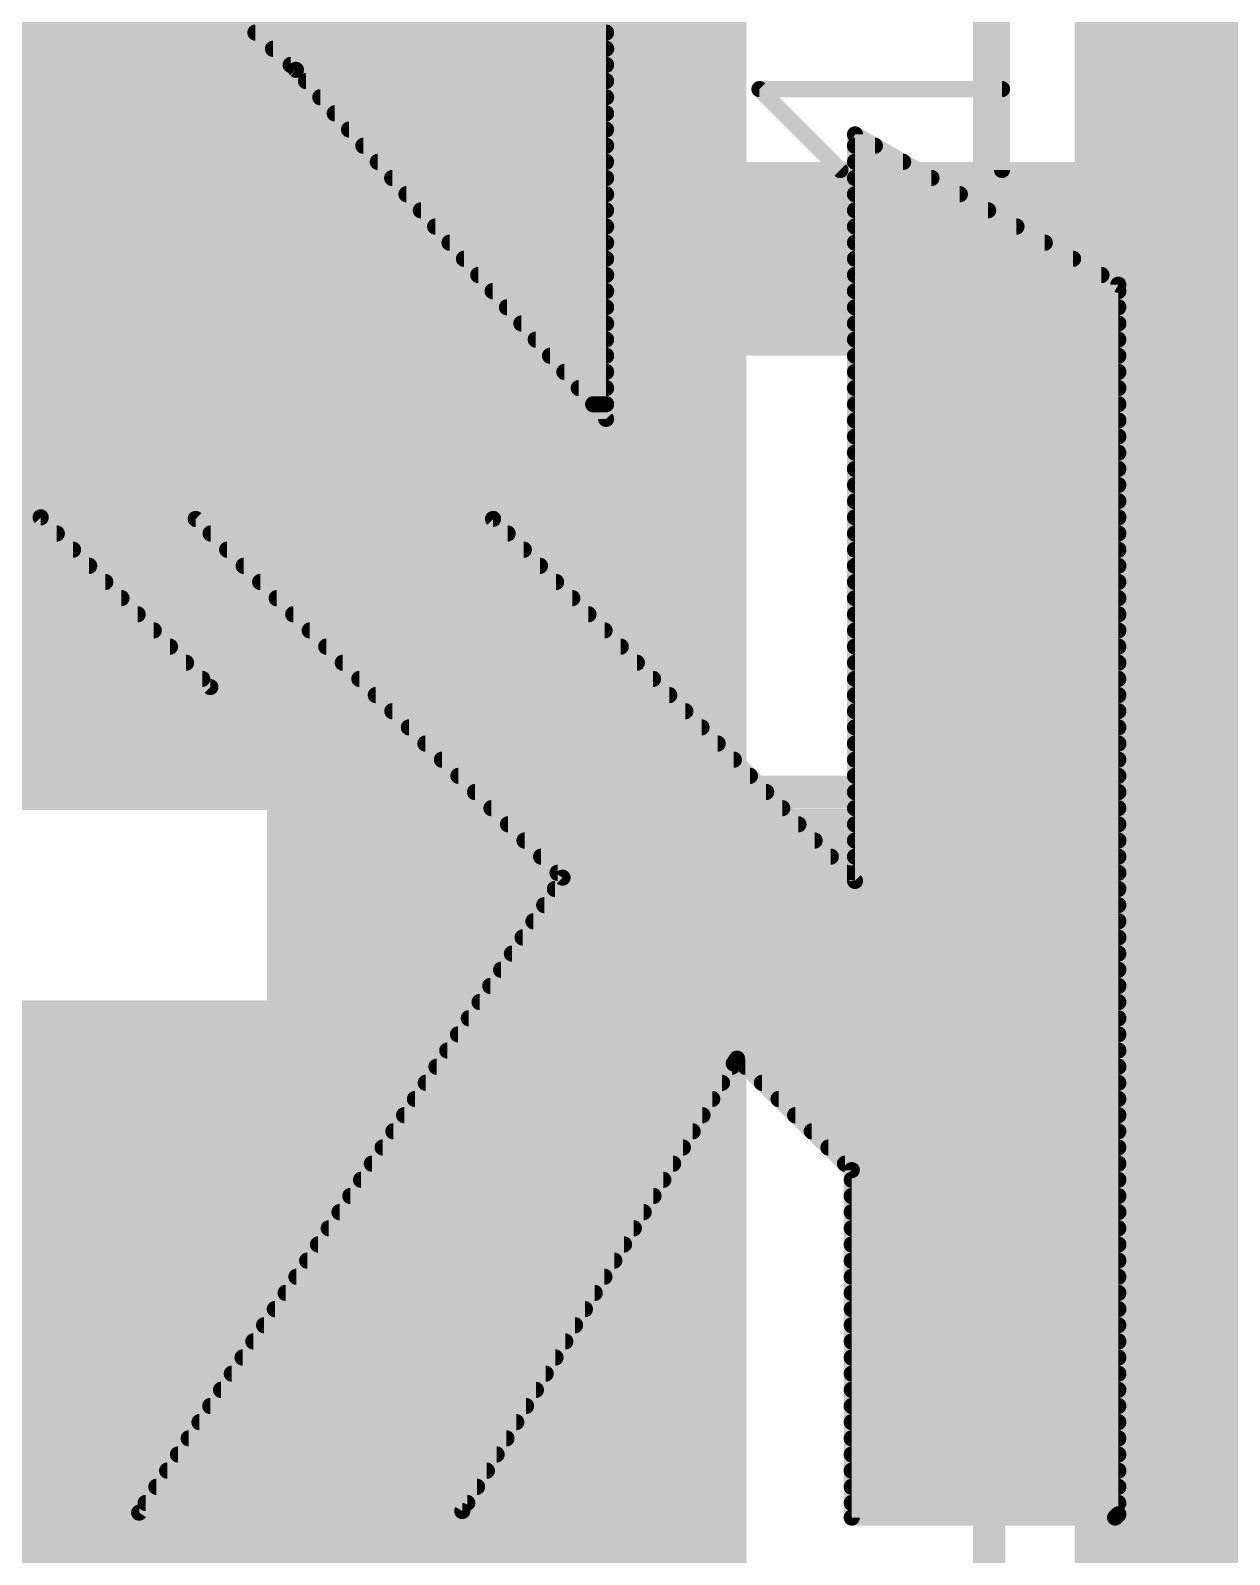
# Model space of a CAD drawing. Extents: x 0 to 108, y -11 to 13.
# Drawn here: x 5.826 to 7.711, y 5.329 to 7.725 of the extents above; entities that cross this region are included whole.
import ezdxf

# ---------------------------------------------------------------- set-up
doc = ezdxf.new("R2010")
doc.units = 0
for name, color, linetype in [('1', 12, 'CONTINUOUS'), ('16', 132, 'CONTINUOUS'), ('21', 41, 'CONTINUOUS'), ('22', 40, 'CONTINUOUS'), ('24', 53, 'CONTINUOUS'), ('27', 1, 'CONTINUOUS'), ('29', 253, 'CONTINUOUS'), ('31', 4, 'CONTINUOUS'), ('39', 12, 'CONTINUOUS'), ('51', 53, 'CONTINUOUS')]:
    doc.layers.add(name, color=color, linetype=linetype)

# ---------------------------------------------------------------- blocks, each defined once
blk = doc.blocks.new('RECT')
blk.add_solid([(-0.5, -0.5), (0.5, -0.5), (-0.5, 0.5), (0.5, 0.5)])

msp = doc.modelspace()

# ---------------------------------------------------------------- linework, layer by layer
at = {"layer": '1', "const_width": 0.3048}
for points in [[(7.62, 3.849), (7.62, 10.16)], [(6.35, 5.549), (6.35, 7.151)], [(5.207, 5.715), (6.35, 5.715)], [(6.35, 5.715), (6.35, 5.549)]]:
    msp.add_lwpolyline(points, dxfattribs=at)
at = {"layer": '1', "const_width": 0.1524}
for points in [[(6.4262, 7.151, 1), (6.2738, 7.151)], [(6.4262, 5.715, 1), (6.2738, 5.715)], [(6.35, 5.6388, 1), (6.35, 5.7912)], [(6.2738, 5.549, 1), (6.4262, 5.549)], [(6.2738, 5.549, 1), (6.4262, 5.549)]]:
    msp.add_lwpolyline(points, format="xyb", dxfattribs=at)
at = {"layer": '16', "const_width": 0.3048}
for points in [[(4.064, 7.366), (6.35, 7.366)], [(6.35, 7.366), (11.176, 7.366)], [(6.35, 7.366), (6.35, 1.27)]]:
    msp.add_lwpolyline(points, dxfattribs=at)
at = {"layer": '16', "const_width": 0.1524}
for points in [[(6.35, 7.4422, 1), (6.35, 7.2898)], [(6.4262, 7.366, 1), (6.2738, 7.366)], [(6.35, 7.2898, 1), (6.35, 7.4422)]]:
    msp.add_lwpolyline(points, format="xyb", dxfattribs=at)
at = {"layer": '21', "const_width": 0.3048}
msp.add_lwpolyline([(6.35, 6.35), (8.89, 6.35)], dxfattribs=at)
at = {"layer": '21', "const_width": 0.1524}
msp.add_lwpolyline([(6.35, 6.4262, 1), (6.35, 6.2738)], format="xyb", dxfattribs=at)
at = {"layer": '22', "const_width": 0.0254}
for points in [[(6.7309, 8.6309), (6.7309, 7.1145)], [(6.2433, 7.6632), (6.1565, 7.7427)], [(6.1796, 7.7216), (6.7309, 7.7216)], [(6.2073, 7.6962), (6.7309, 7.6962)], [(6.235, 7.6708), (6.7309, 7.6708)], [(6.7309, 7.1145), (6.2433, 7.6632)], [(6.2591, 7.6454), (6.7309, 7.6454)], [(6.2817, 7.62), (6.7309, 7.62)], [(6.3043, 7.5946), (6.7309, 7.5946)], [(6.3268, 7.5692), (6.7309, 7.5692)], [(7.5362, 7.3254), (7.1222, 7.5616)], [(7.1222, 7.5616), (7.1222, 6.3881)], [(6.3494, 7.5438), (6.7309, 7.5438)], [(7.1222, 7.5438), (7.1534, 7.5438)], [(6.372, 7.5184), (6.7309, 7.5184)], [(7.1222, 7.5184), (7.1979, 7.5184)], [(6.3946, 7.493), (6.7309, 7.493)], [(7.1222, 7.493), (7.2424, 7.493)], [(6.4171, 7.4676), (6.7309, 7.4676)], [(7.1222, 7.4676), (7.287, 7.4676)], [(6.4397, 7.4422), (6.7309, 7.4422)], [(7.1222, 7.4422), (7.3315, 7.4422)], [(6.4623, 7.4168), (6.7309, 7.4168)], [(7.1222, 7.4168), (7.376, 7.4168)], [(6.4848, 7.3914), (6.7309, 7.3914)], [(7.1222, 7.3914), (7.4205, 7.3914)], [(6.5074, 7.366), (6.7309, 7.366)], [(7.1222, 7.366), (7.465, 7.366)], [(6.53, 7.3406), (6.7309, 7.3406)], [(7.1222, 7.3406), (7.5096, 7.3406)], [(7.5362, 5.3924), (7.5362, 7.3254)], [(6.5526, 7.3152), (6.7309, 7.3152)], [(7.1222, 7.3152), (7.5362, 7.3152)], [(6.5751, 7.2898), (6.7309, 7.2898)], [(7.1222, 7.2898), (7.5362, 7.2898)], [(6.5977, 7.2644), (6.7309, 7.2644)], [(7.1222, 7.2644), (7.5362, 7.2644)], [(6.6203, 7.239), (6.7309, 7.239)], [(7.1222, 7.239), (7.5362, 7.239)], [(6.6428, 7.2136), (6.7309, 7.2136)], [(7.1222, 7.2136), (7.5362, 7.2136)], [(6.6654, 7.1882), (6.7309, 7.1882)], [(7.1222, 7.1882), (7.5362, 7.1882)], [(6.688, 7.1628), (6.7309, 7.1628)], [(7.1222, 7.1628), (7.5362, 7.1628)], [(6.7106, 7.1374), (6.7309, 7.1374)], [(7.1222, 7.1374), (7.5362, 7.1374)], [(7.1222, 7.112), (7.5362, 7.112)], [(7.1222, 7.0866), (7.5362, 7.0866)], [(7.1222, 7.0612), (7.5362, 7.0612)], [(7.1222, 7.0358), (7.5362, 7.0358)], [(7.1222, 7.0104), (7.5362, 7.0104)], [(7.1222, 6.985), (7.5362, 6.985)], [(5.842, 6.9596), (5.7048, 6.9596)], [(6.1087, 6.6929), (5.842, 6.9596)], [(7.1222, 6.9596), (7.5362, 6.9596)], [(6.5532, 6.9571), (6.0858, 6.9571)], [(6.0858, 6.9571), (6.6624, 6.3932)], [(7.1222, 6.3881), (6.5532, 6.9571)], [(4.9936, 6.9342), (5.8674, 6.9342)], [(6.1092, 6.9342), (6.5761, 6.9342)], [(7.1222, 6.9342), (7.5362, 6.9342)], [(4.9936, 6.9088), (5.8928, 6.9088)], [(6.1352, 6.9088), (6.6015, 6.9088)], [(7.1222, 6.9088), (7.5362, 6.9088)], [(4.9936, 6.8834), (5.9182, 6.8834)], [(6.1612, 6.8834), (6.6269, 6.8834)], [(7.1222, 6.8834), (7.5362, 6.8834)], [(4.9936, 6.858), (5.9436, 6.858)], [(6.1871, 6.858), (6.6523, 6.858)], [(7.1222, 6.858), (7.5362, 6.858)], [(4.9936, 6.8326), (5.969, 6.8326)], [(6.2131, 6.8326), (6.6777, 6.8326)], [(7.1222, 6.8326), (7.5362, 6.8326)], [(4.9936, 6.8072), (5.9944, 6.8072)], [(6.2391, 6.8072), (6.7031, 6.8072)], [(7.1222, 6.8072), (7.5362, 6.8072)], [(4.9936, 6.7818), (6.0198, 6.7818)], [(6.265, 6.7818), (6.7285, 6.7818)], [(7.1222, 6.7818), (7.5362, 6.7818)], [(4.9936, 6.7564), (6.0452, 6.7564)], [(6.291, 6.7564), (6.7539, 6.7564)], [(7.1222, 6.7564), (7.5362, 6.7564)], [(4.9936, 6.731), (6.0706, 6.731)], [(6.317, 6.731), (6.7793, 6.731)], [(7.1222, 6.731), (7.5362, 6.731)], [(4.9936, 6.7056), (6.096, 6.7056)], [(6.343, 6.7056), (6.8047, 6.7056)], [(7.1222, 6.7056), (7.5362, 6.7056)], [(5.7099, 6.6904), (6.1087, 6.6929)], [(6.3689, 6.6802), (6.8301, 6.6802)], [(7.1222, 6.6802), (7.5362, 6.6802)], [(6.3949, 6.6548), (6.8555, 6.6548)], [(7.1222, 6.6548), (7.5362, 6.6548)], [(6.4209, 6.6294), (6.8809, 6.6294)], [(7.1222, 6.6294), (7.5362, 6.6294)], [(6.4469, 6.604), (6.9063, 6.604)], [(7.1222, 6.604), (7.5362, 6.604)], [(6.4728, 6.5786), (6.9317, 6.5786)], [(7.1222, 6.5786), (7.5362, 6.5786)], [(6.4988, 6.5532), (6.9571, 6.5532)], [(7.1222, 6.5532), (7.5362, 6.5532)], [(6.5248, 6.5278), (6.9825, 6.5278)], [(7.1222, 6.5278), (7.5362, 6.5278)], [(6.5507, 6.5024), (7.0079, 6.5024)], [(7.1222, 6.5024), (7.5362, 6.5024)], [(6.5767, 6.477), (7.0333, 6.477)], [(7.1222, 6.477), (7.5362, 6.477)], [(6.6027, 6.4516), (7.0587, 6.4516)], [(7.1222, 6.4516), (7.5362, 6.4516)], [(6.6287, 6.4262), (7.0841, 6.4262)], [(7.1222, 6.4262), (7.5362, 6.4262)], [(6.6624, 6.3932), (5.9969, 5.395)], [(6.6546, 6.4008), (7.1095, 6.4008)], [(7.1222, 6.4008), (7.5362, 6.4008)], [(6.6505, 6.3754), (7.5362, 6.3754)], [(6.6336, 6.35), (7.5362, 6.35)], [(6.6167, 6.3246), (7.5362, 6.3246)], [(6.5997, 6.2992), (7.5362, 6.2992)], [(6.5828, 6.2738), (7.5362, 6.2738)], [(6.5659, 6.2484), (7.5362, 6.2484)], [(6.5489, 6.223), (7.5362, 6.223)], [(6.532, 6.1976), (7.5362, 6.1976)], [(6.5151, 6.1722), (7.5362, 6.1722)], [(6.4981, 6.1468), (7.5362, 6.1468)], [(6.4812, 6.1214), (7.5362, 6.1214)], [(6.5049, 5.3975), (6.9317, 6.1011)], [(6.9317, 6.1011), (6.9367, 6.1087)], [(6.9367, 6.1087), (7.1171, 5.9334)], [(6.4643, 6.096), (6.9286, 6.096)], [(6.9498, 6.096), (7.5362, 6.096)], [(6.4473, 6.0706), (6.9132, 6.0706)], [(6.9759, 6.0706), (7.5362, 6.0706)], [(6.4304, 6.0452), (6.8978, 6.0452)], [(7.002, 6.0452), (7.5362, 6.0452)], [(6.4135, 6.0198), (6.8824, 6.0198)], [(7.0282, 6.0198), (7.5362, 6.0198)], [(6.3965, 5.9944), (6.867, 5.9944)], [(7.0543, 5.9944), (7.5362, 5.9944)], [(6.3796, 5.969), (6.8516, 5.969)], [(7.0805, 5.969), (7.5362, 5.969)], [(6.3627, 5.9436), (6.8362, 5.9436)], [(7.1066, 5.9436), (7.5362, 5.9436)], [(7.1171, 5.9334), (7.1171, 5.3873)], [(6.3457, 5.9182), (6.8208, 5.9182)], [(7.1171, 5.9182), (7.5362, 5.9182)], [(6.3288, 5.8928), (6.8053, 5.8928)], [(7.1171, 5.8928), (7.5362, 5.8928)], [(6.3119, 5.8674), (6.7899, 5.8674)], [(7.1171, 5.8674), (7.5362, 5.8674)], [(6.2949, 5.842), (6.7745, 5.842)], [(7.1171, 5.842), (7.5362, 5.842)], [(6.278, 5.8166), (6.7591, 5.8166)], [(7.1171, 5.8166), (7.5362, 5.8166)], [(6.261, 5.7912), (6.7437, 5.7912)], [(7.1171, 5.7912), (7.5362, 5.7912)], [(6.2441, 5.7658), (6.7283, 5.7658)], [(7.1171, 5.7658), (7.5362, 5.7658)], [(6.2272, 5.7404), (6.7129, 5.7404)], [(7.1171, 5.7404), (7.5362, 5.7404)], [(6.2102, 5.715), (6.6975, 5.715)], [(7.1171, 5.715), (7.5362, 5.715)], [(6.1933, 5.6896), (6.6821, 5.6896)], [(7.1171, 5.6896), (7.5362, 5.6896)], [(6.1764, 5.6642), (6.6667, 5.6642)], [(7.1171, 5.6642), (7.5362, 5.6642)], [(6.1594, 5.6388), (6.6513, 5.6388)], [(7.1171, 5.6388), (7.5362, 5.6388)], [(6.1425, 5.6134), (6.6359, 5.6134)], [(7.1171, 5.6134), (7.5362, 5.6134)], [(6.1256, 5.588), (6.6205, 5.588)], [(7.1171, 5.588), (7.5362, 5.588)], [(6.1086, 5.5626), (6.605, 5.5626)], [(7.1171, 5.5626), (7.5362, 5.5626)], [(6.0917, 5.5372), (6.5896, 5.5372)], [(7.1171, 5.5372), (7.5362, 5.5372)], [(6.0748, 5.5118), (6.5742, 5.5118)], [(7.1171, 5.5118), (7.5362, 5.5118)], [(6.0578, 5.4864), (6.5588, 5.4864)], [(7.1171, 5.4864), (7.5362, 5.4864)], [(6.0409, 5.461), (6.5434, 5.461)], [(7.1171, 5.461), (7.5362, 5.461)], [(6.024, 5.4356), (6.528, 5.4356)], [(7.1171, 5.4356), (7.5362, 5.4356)], [(6.007, 5.4102), (6.5126, 5.4102)], [(7.1171, 5.4102), (7.5362, 5.4102)], [(5.9969, 5.395), (6.5049, 5.3975)], [(7.1171, 5.3873), (7.5311, 5.3873)], [(7.5311, 5.3873), (7.5362, 5.3924)]]:
    msp.add_lwpolyline(points, dxfattribs=at)
at = {"layer": '22', "const_width": 0.0127}
for points in [[(6.1796, 7.728, 1), (6.1796, 7.7153)], [(6.7309, 7.7153, 1), (6.7309, 7.728)], [(6.2073, 7.7026, 1), (6.2073, 7.6898)], [(6.7309, 7.6898, 1), (6.7309, 7.7026)], [(6.235, 7.6772, 1), (6.235, 7.6645)], [(6.248, 7.6674, 1), (6.2386, 7.659)], [(6.239, 7.6585, 1), (6.2476, 7.6679)], [(6.7309, 7.6645, 1), (6.7309, 7.6772)], [(6.2591, 7.6518, 1), (6.2591, 7.6391)], [(6.7309, 7.6391, 1), (6.7309, 7.6518)], [(6.2817, 7.6264, 1), (6.2817, 7.6136)], [(6.7309, 7.6136, 1), (6.7309, 7.6264)], [(6.3043, 7.601, 1), (6.3043, 7.5883)], [(6.7309, 7.5883, 1), (6.7309, 7.601)], [(6.3268, 7.5756, 1), (6.3268, 7.5629)], [(6.7309, 7.5629, 1), (6.7309, 7.5756)], [(7.1253, 7.5671, 1), (7.1191, 7.5561)], [(7.1286, 7.5616, 1), (7.1159, 7.5616)], [(6.3494, 7.5502, 1), (6.3494, 7.5374)], [(6.7309, 7.5374, 1), (6.7309, 7.5502)], [(7.1222, 7.5502, 1), (7.1222, 7.5374)], [(7.1534, 7.5374, 1), (7.1534, 7.5502)], [(6.372, 7.5248, 1), (6.372, 7.5121)], [(6.7309, 7.5121, 1), (6.7309, 7.5248)], [(7.1222, 7.5248, 1), (7.1222, 7.5121)], [(7.1979, 7.5121, 1), (7.1979, 7.5248)], [(6.3946, 7.4994, 1), (6.3946, 7.4867)], [(6.7309, 7.4867, 1), (6.7309, 7.4994)], [(7.1222, 7.4994, 1), (7.1222, 7.4867)], [(7.2424, 7.4867, 1), (7.2424, 7.4994)], [(6.4171, 7.474, 1), (6.4171, 7.4612)], [(6.7309, 7.4612, 1), (6.7309, 7.474)], [(7.1222, 7.474, 1), (7.1222, 7.4612)], [(7.287, 7.4612, 1), (7.287, 7.474)], [(6.4397, 7.4486, 1), (6.4397, 7.4359)], [(6.7309, 7.4359, 1), (6.7309, 7.4486)], [(7.1222, 7.4486, 1), (7.1222, 7.4359)], [(7.3315, 7.4359, 1), (7.3315, 7.4486)], [(6.4623, 7.4232, 1), (6.4623, 7.4104)], [(6.7309, 7.4104, 1), (6.7309, 7.4232)], [(7.1222, 7.4232, 1), (7.1222, 7.4104)], [(7.376, 7.4104, 1), (7.376, 7.4232)], [(6.4848, 7.3978, 1), (6.4848, 7.385)], [(6.7309, 7.385, 1), (6.7309, 7.3978)], [(7.1222, 7.3978, 1), (7.1222, 7.385)], [(7.4205, 7.385, 1), (7.4205, 7.3978)], [(6.5074, 7.3724, 1), (6.5074, 7.3597)], [(6.7309, 7.3597, 1), (6.7309, 7.3724)], [(7.1222, 7.3724, 1), (7.1222, 7.3597)], [(7.465, 7.3597, 1), (7.465, 7.3724)], [(6.53, 7.347, 1), (6.53, 7.3342)], [(6.7309, 7.3342, 1), (6.7309, 7.347)], [(7.1222, 7.347, 1), (7.1222, 7.3342)], [(7.5096, 7.3342, 1), (7.5096, 7.347)], [(7.5426, 7.3254, 1), (7.5298, 7.3254)], [(7.5331, 7.3199, 1), (7.5393, 7.3309)], [(6.5526, 7.3216, 1), (6.5526, 7.3088)], [(6.7309, 7.3088, 1), (6.7309, 7.3216)], [(7.1222, 7.3216, 1), (7.1222, 7.3088)], [(7.5362, 7.3088, 1), (7.5362, 7.3216)], [(6.5751, 7.2962, 1), (6.5751, 7.2835)], [(6.7309, 7.2835, 1), (6.7309, 7.2962)], [(7.1222, 7.2962, 1), (7.1222, 7.2835)], [(7.5362, 7.2835, 1), (7.5362, 7.2962)], [(6.5977, 7.2708, 1), (6.5977, 7.258)], [(6.7309, 7.258, 1), (6.7309, 7.2708)], [(7.1222, 7.2708, 1), (7.1222, 7.258)], [(7.5362, 7.258, 1), (7.5362, 7.2708)], [(6.6203, 7.2454, 1), (6.6203, 7.2327)], [(6.7309, 7.2327, 1), (6.7309, 7.2454)], [(7.1222, 7.2454, 1), (7.1222, 7.2327)], [(7.5362, 7.2327, 1), (7.5362, 7.2454)], [(6.6428, 7.22, 1), (6.6428, 7.2073)], [(6.7309, 7.2073, 1), (6.7309, 7.22)], [(7.1222, 7.22, 1), (7.1222, 7.2073)], [(7.5362, 7.2073, 1), (7.5362, 7.22)], [(6.6654, 7.1946, 1), (6.6654, 7.1818)], [(6.7309, 7.1818, 1), (6.7309, 7.1946)], [(7.1222, 7.1946, 1), (7.1222, 7.1818)], [(7.5362, 7.1818, 1), (7.5362, 7.1946)], [(6.688, 7.1692, 1), (6.688, 7.1565)], [(6.7309, 7.1565, 1), (6.7309, 7.1692)], [(7.1222, 7.1692, 1), (7.1222, 7.1565)], [(7.5362, 7.1565, 1), (7.5362, 7.1692)], [(6.7106, 7.1438, 1), (6.7106, 7.1311)], [(6.7309, 7.1311, 1), (6.7309, 7.1438)], [(7.1222, 7.1438, 1), (7.1222, 7.1311)], [(7.5362, 7.1311, 1), (7.5362, 7.1438)], [(6.7245, 7.1145, 1), (6.7373, 7.1145)], [(6.7262, 7.1103, 1), (6.7356, 7.1187)], [(7.1222, 7.1184, 1), (7.1222, 7.1056)], [(7.5362, 7.1056, 1), (7.5362, 7.1184)], [(7.1222, 7.093, 1), (7.1222, 7.0803)], [(7.5362, 7.0803, 1), (7.5362, 7.093)], [(7.1222, 7.0676, 1), (7.1222, 7.0549)], [(7.5362, 7.0549, 1), (7.5362, 7.0676)], [(7.1222, 7.0422, 1), (7.1222, 7.0294)], [(7.5362, 7.0294, 1), (7.5362, 7.0422)], [(7.1222, 7.0168, 1), (7.1222, 7.0041)], [(7.5362, 7.0041, 1), (7.5362, 7.0168)], [(7.1222, 6.9914, 1), (7.1222, 6.9787)], [(7.5362, 6.9787, 1), (7.5362, 6.9914)], [(5.8465, 6.9641, 1), (5.8375, 6.9551)], [(5.842, 6.9532, 1), (5.842, 6.966)], [(7.1222, 6.966, 1), (7.1222, 6.9532)], [(7.5362, 6.9532, 1), (7.5362, 6.966)], [(6.0858, 6.9635, 1), (6.0858, 6.9508)], [(6.0902, 6.9616, 1), (6.0814, 6.9526)], [(6.5577, 6.9616, 1), (6.5487, 6.9526)], [(6.5532, 6.9508, 1), (6.5532, 6.9635)], [(5.8674, 6.9279, 1), (5.8674, 6.9406)], [(6.1092, 6.9406, 1), (6.1092, 6.9279)], [(6.5761, 6.9279, 1), (6.5761, 6.9406)], [(7.1222, 6.9406, 1), (7.1222, 6.9279)], [(7.5362, 6.9279, 1), (7.5362, 6.9406)], [(5.8928, 6.9024, 1), (5.8928, 6.9152)], [(6.1352, 6.9152, 1), (6.1352, 6.9024)], [(6.6015, 6.9024, 1), (6.6015, 6.9152)], [(7.1222, 6.9152, 1), (7.1222, 6.9024)], [(7.5362, 6.9024, 1), (7.5362, 6.9152)], [(5.9182, 6.877, 1), (5.9182, 6.8898)], [(6.1612, 6.8898, 1), (6.1612, 6.877)], [(6.6269, 6.877, 1), (6.6269, 6.8898)], [(7.1222, 6.8898, 1), (7.1222, 6.877)], [(7.5362, 6.877, 1), (7.5362, 6.8898)], [(5.9436, 6.8517, 1), (5.9436, 6.8644)], [(6.1871, 6.8644, 1), (6.1871, 6.8517)], [(6.6523, 6.8517, 1), (6.6523, 6.8644)], [(7.1222, 6.8644, 1), (7.1222, 6.8517)], [(7.5362, 6.8517, 1), (7.5362, 6.8644)], [(5.969, 6.8262, 1), (5.969, 6.839)], [(6.2131, 6.839, 1), (6.2131, 6.8262)], [(6.6777, 6.8262, 1), (6.6777, 6.839)], [(7.1222, 6.839, 1), (7.1222, 6.8262)], [(7.5362, 6.8262, 1), (7.5362, 6.839)], [(5.9944, 6.8008, 1), (5.9944, 6.8136)], [(6.2391, 6.8136, 1), (6.2391, 6.8008)], [(6.7031, 6.8008, 1), (6.7031, 6.8136)], [(7.1222, 6.8136, 1), (7.1222, 6.8008)], [(7.5362, 6.8008, 1), (7.5362, 6.8136)], [(6.0198, 6.7755, 1), (6.0198, 6.7882)], [(6.265, 6.7882, 1), (6.265, 6.7755)], [(6.7285, 6.7755, 1), (6.7285, 6.7882)], [(7.1222, 6.7882, 1), (7.1222, 6.7755)], [(7.5362, 6.7755, 1), (7.5362, 6.7882)], [(6.0452, 6.75, 1), (6.0452, 6.7628)], [(6.291, 6.7628, 1), (6.291, 6.75)], [(6.7539, 6.75, 1), (6.7539, 6.7628)], [(7.1222, 6.7628, 1), (7.1222, 6.75)], [(7.5362, 6.75, 1), (7.5362, 6.7628)], [(6.0706, 6.7247, 1), (6.0706, 6.7374)], [(6.317, 6.7374, 1), (6.317, 6.7247)], [(6.7793, 6.7247, 1), (6.7793, 6.7374)], [(7.1222, 6.7374, 1), (7.1222, 6.7247)], [(7.5362, 6.7247, 1), (7.5362, 6.7374)], [(6.096, 6.6993, 1), (6.096, 6.712)], [(6.343, 6.712, 1), (6.343, 6.6993)], [(6.8047, 6.6993, 1), (6.8047, 6.712)], [(7.1222, 6.712, 1), (7.1222, 6.6993)], [(7.5362, 6.6993, 1), (7.5362, 6.712)], [(6.1042, 6.6884, 1), (6.1132, 6.6974)], [(6.1087, 6.6866, 1), (6.1087, 6.6992)], [(6.3689, 6.6866, 1), (6.3689, 6.6738)], [(6.8301, 6.6738, 1), (6.8301, 6.6866)], [(7.1222, 6.6866, 1), (7.1222, 6.6738)], [(7.5362, 6.6738, 1), (7.5362, 6.6866)], [(6.3949, 6.6612, 1), (6.3949, 6.6485)], [(6.8555, 6.6485, 1), (6.8555, 6.6612)], [(7.1222, 6.6612, 1), (7.1222, 6.6485)], [(7.5362, 6.6485, 1), (7.5362, 6.6612)], [(6.4209, 6.6358, 1), (6.4209, 6.6231)], [(6.8809, 6.6231, 1), (6.8809, 6.6358)], [(7.1222, 6.6358, 1), (7.1222, 6.6231)], [(7.5362, 6.6231, 1), (7.5362, 6.6358)], [(6.4469, 6.6104, 1), (6.4469, 6.5976)], [(6.9063, 6.5976, 1), (6.9063, 6.6104)], [(7.1222, 6.6104, 1), (7.1222, 6.5976)], [(7.5362, 6.5976, 1), (7.5362, 6.6104)], [(6.4728, 6.585, 1), (6.4728, 6.5723)], [(6.9317, 6.5723, 1), (6.9317, 6.585)], [(7.1222, 6.585, 1), (7.1222, 6.5723)], [(7.5362, 6.5723, 1), (7.5362, 6.585)], [(6.4988, 6.5596, 1), (6.4988, 6.5469)], [(6.9571, 6.5469, 1), (6.9571, 6.5596)], [(7.1222, 6.5596, 1), (7.1222, 6.5469)], [(7.5362, 6.5469, 1), (7.5362, 6.5596)], [(6.5248, 6.5342, 1), (6.5248, 6.5214)], [(6.9825, 6.5214, 1), (6.9825, 6.5342)], [(7.1222, 6.5342, 1), (7.1222, 6.5214)], [(7.5362, 6.5214, 1), (7.5362, 6.5342)], [(6.5507, 6.5088, 1), (6.5507, 6.4961)], [(7.0079, 6.4961, 1), (7.0079, 6.5088)], [(7.1222, 6.5088, 1), (7.1222, 6.4961)], [(7.5362, 6.4961, 1), (7.5362, 6.5088)], [(6.5767, 6.4834, 1), (6.5767, 6.4707)], [(7.0333, 6.4707, 1), (7.0333, 6.4834)], [(7.1222, 6.4834, 1), (7.1222, 6.4707)], [(7.5362, 6.4707, 1), (7.5362, 6.4834)], [(6.6027, 6.458, 1), (6.6027, 6.4452)], [(7.0587, 6.4452, 1), (7.0587, 6.458)], [(7.1222, 6.458, 1), (7.1222, 6.4452)], [(7.5362, 6.4452, 1), (7.5362, 6.458)], [(6.6287, 6.4326, 1), (6.6287, 6.4199)], [(7.0841, 6.4199, 1), (7.0841, 6.4326)], [(7.1222, 6.4326, 1), (7.1222, 6.4199)], [(7.5362, 6.4199, 1), (7.5362, 6.4326)], [(6.6546, 6.4072, 1), (6.6546, 6.3944)], [(6.6677, 6.3897, 1), (6.6571, 6.3967)], [(6.658, 6.3887, 1), (6.6668, 6.3977)], [(7.1095, 6.3944, 1), (7.1095, 6.4072)], [(7.1222, 6.4072, 1), (7.1222, 6.3944)], [(7.1177, 6.3836, 1), (7.1267, 6.3926)], [(7.5362, 6.3944, 1), (7.5362, 6.4072)], [(6.6505, 6.3818, 1), (6.6505, 6.369)], [(7.1159, 6.3881, 1), (7.1286, 6.3881)], [(7.5362, 6.369, 1), (7.5362, 6.3818)], [(6.6336, 6.3564, 1), (6.6336, 6.3437)], [(7.5362, 6.3437, 1), (7.5362, 6.3564)], [(6.6167, 6.331, 1), (6.6167, 6.3182)], [(7.5362, 6.3182, 1), (7.5362, 6.331)], [(6.5997, 6.3056, 1), (6.5997, 6.2928)], [(7.5362, 6.2928, 1), (7.5362, 6.3056)], [(6.5828, 6.2802, 1), (6.5828, 6.2675)], [(7.5362, 6.2675, 1), (7.5362, 6.2802)], [(6.5659, 6.2548, 1), (6.5659, 6.242)], [(7.5362, 6.242, 1), (7.5362, 6.2548)], [(6.5489, 6.2294, 1), (6.5489, 6.2166)], [(7.5362, 6.2166, 1), (7.5362, 6.2294)], [(6.532, 6.204, 1), (6.532, 6.1913)], [(7.5362, 6.1913, 1), (7.5362, 6.204)], [(6.5151, 6.1786, 1), (6.5151, 6.1658)], [(7.5362, 6.1658, 1), (7.5362, 6.1786)], [(6.4981, 6.1532, 1), (6.4981, 6.1405)], [(7.5362, 6.1405, 1), (7.5362, 6.1532)], [(6.4812, 6.1278, 1), (6.4812, 6.1151)], [(7.5362, 6.1151, 1), (7.5362, 6.1278)], [(6.9264, 6.1046, 1), (6.937, 6.0976)], [(6.9371, 6.0978, 1), (6.9263, 6.1044)], [(6.9411, 6.1133, 1), (6.9323, 6.1041)], [(6.942, 6.1052, 1), (6.9314, 6.1122)], [(6.4643, 6.1024, 1), (6.4643, 6.0896)], [(6.9286, 6.0896, 1), (6.9286, 6.1024)], [(6.9498, 6.1024, 1), (6.9498, 6.0896)], [(7.5362, 6.0896, 1), (7.5362, 6.1024)], [(6.4473, 6.077, 1), (6.4473, 6.0643)], [(6.9132, 6.0643, 1), (6.9132, 6.077)], [(6.9759, 6.077, 1), (6.9759, 6.0643)], [(7.5362, 6.0643, 1), (7.5362, 6.077)], [(6.4304, 6.0516, 1), (6.4304, 6.0389)], [(6.8978, 6.0389, 1), (6.8978, 6.0516)], [(7.002, 6.0516, 1), (7.002, 6.0389)], [(7.5362, 6.0389, 1), (7.5362, 6.0516)], [(6.4135, 6.0262, 1), (6.4135, 6.0134)], [(6.8824, 6.0134, 1), (6.8824, 6.0262)], [(7.0282, 6.0262, 1), (7.0282, 6.0134)], [(7.5362, 6.0134, 1), (7.5362, 6.0262)], [(6.3965, 6.0008, 1), (6.3965, 5.9881)], [(6.867, 5.9881, 1), (6.867, 6.0008)], [(7.0543, 6.0008, 1), (7.0543, 5.9881)], [(7.5362, 5.9881, 1), (7.5362, 6.0008)], [(6.3796, 5.9754, 1), (6.3796, 5.9627)], [(6.8516, 5.9627, 1), (6.8516, 5.9754)], [(7.0805, 5.9754, 1), (7.0805, 5.9627)], [(7.5362, 5.9627, 1), (7.5362, 5.9754)], [(6.3627, 5.95, 1), (6.3627, 5.9372)], [(6.8362, 5.9372, 1), (6.8362, 5.95)], [(7.1066, 5.95, 1), (7.1066, 5.9372)], [(7.1235, 5.9334, 1), (7.1108, 5.9334)], [(7.1127, 5.9288, 1), (7.1215, 5.938)], [(7.5362, 5.9372, 1), (7.5362, 5.95)], [(6.3457, 5.9246, 1), (6.3457, 5.9119)], [(6.8208, 5.9119, 1), (6.8208, 5.9246)], [(7.1171, 5.9246, 1), (7.1171, 5.9119)], [(7.5362, 5.9119, 1), (7.5362, 5.9246)], [(6.3288, 5.8992, 1), (6.3288, 5.8864)], [(6.8053, 5.8864, 1), (6.8053, 5.8992)], [(7.1171, 5.8992, 1), (7.1171, 5.8864)], [(7.5362, 5.8864, 1), (7.5362, 5.8992)], [(6.3119, 5.8738, 1), (6.3119, 5.861)], [(6.7899, 5.861, 1), (6.7899, 5.8738)], [(7.1171, 5.8738, 1), (7.1171, 5.861)], [(7.5362, 5.861, 1), (7.5362, 5.8738)], [(6.2949, 5.8484, 1), (6.2949, 5.8357)], [(6.7745, 5.8357, 1), (6.7745, 5.8484)], [(7.1171, 5.8484, 1), (7.1171, 5.8357)], [(7.5362, 5.8357, 1), (7.5362, 5.8484)], [(6.278, 5.823, 1), (6.278, 5.8102)], [(6.7591, 5.8102, 1), (6.7591, 5.823)], [(7.1171, 5.823, 1), (7.1171, 5.8102)], [(7.5362, 5.8102, 1), (7.5362, 5.823)], [(6.261, 5.7976, 1), (6.261, 5.7848)], [(6.7437, 5.7848, 1), (6.7437, 5.7976)], [(7.1171, 5.7976, 1), (7.1171, 5.7848)], [(7.5362, 5.7848, 1), (7.5362, 5.7976)], [(6.2441, 5.7722, 1), (6.2441, 5.7595)], [(6.7283, 5.7595, 1), (6.7283, 5.7722)], [(7.1171, 5.7722, 1), (7.1171, 5.7595)], [(7.5362, 5.7595, 1), (7.5362, 5.7722)], [(6.2272, 5.7468, 1), (6.2272, 5.734)], [(6.7129, 5.734, 1), (6.7129, 5.7468)], [(7.1171, 5.7468, 1), (7.1171, 5.734)], [(7.5362, 5.734, 1), (7.5362, 5.7468)], [(6.2102, 5.7214, 1), (6.2102, 5.7086)], [(6.6975, 5.7086, 1), (6.6975, 5.7214)], [(7.1171, 5.7214, 1), (7.1171, 5.7086)], [(7.5362, 5.7086, 1), (7.5362, 5.7214)], [(6.1933, 5.696, 1), (6.1933, 5.6833)], [(6.6821, 5.6833, 1), (6.6821, 5.696)], [(7.1171, 5.696, 1), (7.1171, 5.6833)], [(7.5362, 5.6833, 1), (7.5362, 5.696)], [(6.1764, 5.6706, 1), (6.1764, 5.6578)], [(6.6667, 5.6578, 1), (6.6667, 5.6706)], [(7.1171, 5.6706, 1), (7.1171, 5.6578)], [(7.5362, 5.6578, 1), (7.5362, 5.6706)], [(6.1594, 5.6452, 1), (6.1594, 5.6325)], [(6.6513, 5.6325, 1), (6.6513, 5.6452)], [(7.1171, 5.6452, 1), (7.1171, 5.6325)], [(7.5362, 5.6325, 1), (7.5362, 5.6452)], [(6.1425, 5.6198, 1), (6.1425, 5.6071)], [(6.6359, 5.6071, 1), (6.6359, 5.6198)], [(7.1171, 5.6198, 1), (7.1171, 5.6071)], [(7.5362, 5.6071, 1), (7.5362, 5.6198)], [(6.1256, 5.5944, 1), (6.1256, 5.5816)], [(6.6205, 5.5816, 1), (6.6205, 5.5944)], [(7.1171, 5.5944, 1), (7.1171, 5.5816)], [(7.5362, 5.5816, 1), (7.5362, 5.5944)], [(6.1086, 5.569, 1), (6.1086, 5.5563)], [(6.605, 5.5563, 1), (6.605, 5.569)], [(7.1171, 5.569, 1), (7.1171, 5.5563)], [(7.5362, 5.5563, 1), (7.5362, 5.569)], [(6.0917, 5.5436, 1), (6.0917, 5.5309)], [(6.5896, 5.5309, 1), (6.5896, 5.5436)], [(7.1171, 5.5436, 1), (7.1171, 5.5309)], [(7.5362, 5.5309, 1), (7.5362, 5.5436)], [(6.0748, 5.5182, 1), (6.0748, 5.5054)], [(6.5742, 5.5054, 1), (6.5742, 5.5182)], [(7.1171, 5.5182, 1), (7.1171, 5.5054)], [(7.5362, 5.5054, 1), (7.5362, 5.5182)], [(6.0578, 5.4928, 1), (6.0578, 5.4801)], [(6.5588, 5.4801, 1), (6.5588, 5.4928)], [(7.1171, 5.4928, 1), (7.1171, 5.4801)], [(7.5362, 5.4801, 1), (7.5362, 5.4928)], [(6.0409, 5.4674, 1), (6.0409, 5.4546)], [(6.5434, 5.4546, 1), (6.5434, 5.4674)], [(7.1171, 5.4674, 1), (7.1171, 5.4546)], [(7.5362, 5.4546, 1), (7.5362, 5.4674)], [(6.024, 5.442, 1), (6.024, 5.4292)], [(6.528, 5.4292, 1), (6.528, 5.442)], [(7.1171, 5.442, 1), (7.1171, 5.4292)], [(7.5362, 5.4292, 1), (7.5362, 5.442)], [(6.007, 5.4166, 1), (6.007, 5.4039)], [(6.5126, 5.4039, 1), (6.5126, 5.4166)], [(7.1171, 5.4166, 1), (7.1171, 5.4039)], [(7.5362, 5.4039, 1), (7.5362, 5.4166)], [(5.9916, 5.3985, 1), (6.0022, 5.3915)], [(5.9969, 5.4013, 1), (5.9969, 5.3887)], [(6.4995, 5.4008, 1), (6.5103, 5.3942)], [(6.5049, 5.3912, 1), (6.5049, 5.4038)], [(7.1171, 5.3937, 1), (7.1171, 5.381)], [(7.1108, 5.3873, 1), (7.1235, 5.3873)], [(7.5266, 5.3918, 1), (7.5356, 5.3828)], [(7.5298, 5.3924, 1), (7.5426, 5.3924)], [(7.5311, 5.381, 1), (7.5311, 5.3937)], [(7.5407, 5.3879, 1), (7.5317, 5.3969)]]:
    msp.add_lwpolyline(points, format="xyb", dxfattribs=at)
at = {"layer": '24'}
msp.add_point((6.731, 7.112), dxfattribs=at)
at = {"layer": '27', "const_width": 0.0254}
for points in [[(7.3533, 7.5057), (7.3533, 7.7599)], [(7.0991, 7.5057), (6.972, 7.6328)], [(6.972, 7.6328), (7.3533, 7.6328)]]:
    msp.add_lwpolyline(points, dxfattribs=at)
at = {"layer": '27', "const_width": 0.0127}
for points in [[(6.9765, 7.6373, 1), (6.9675, 7.6283)], [(6.972, 7.6392, 1), (6.972, 7.6265)], [(7.3533, 7.6265, 1), (7.3533, 7.6392)], [(7.0946, 7.5012, 1), (7.1036, 7.5102)], [(7.3469, 7.5057, 1), (7.3597, 7.5057)]]:
    msp.add_lwpolyline(points, format="xyb", dxfattribs=at)
at = {"layer": '39', "const_width": 0.0508}
for points in [[(7.333, 9.474), (7.333, 6.528)], [(7.333, 6.528), (5.367, 6.528)], [(5.367, 6.172), (7.333, 6.172)], [(7.333, 6.172), (7.333, 3.226)]]:
    msp.add_lwpolyline(points, dxfattribs=at)
at = {"layer": '39', "const_width": 0.0254}
for points in [[(7.3203, 6.528, 1), (7.3457, 6.528)], [(7.333, 6.5153, 1), (7.333, 6.5407)], [(7.3457, 6.172, 1), (7.3203, 6.172)], [(7.333, 6.1593, 1), (7.333, 6.1847)]]:
    msp.add_lwpolyline(points, format="xyb", dxfattribs=at)
at = {"layer": '51', "const_width": 0.1016}
for points in [[(5.918, 7.645), (5.918, 8.357)], [(6.769, 7.645), (6.769, 8.357)]]:
    msp.add_lwpolyline(points, dxfattribs=at)
at = {"layer": '51', "const_width": 0.0508}
for points in [[(5.8926, 7.645, 1), (5.9434, 7.645)], [(6.7436, 7.645, 1), (6.7944, 7.645)]]:
    msp.add_lwpolyline(points, format="xyb", dxfattribs=at)

# ---------------------------------------------------------------- block references
at = {"layer": '1', "xscale": 1.1, "rotation": 90}
for p in [(6.35, 7.151), (6.35, 5.549)]:
    msp.add_blockref('RECT', p, dxfattribs=at)
at = {"layer": '29', "xscale": 1.3032, "yscale": 1.2032, "rotation": 90}
for p in [(6.35, 7.151), (6.35, 5.549)]:
    msp.add_blockref('RECT', p, dxfattribs=at)
at = {"layer": '31', "xscale": 1.1, "rotation": 90}
for p in [(6.35, 7.151), (6.35, 5.549)]:
    msp.add_blockref('RECT', p, dxfattribs=at)
at = {"layer": '51', "xscale": 0.5001, "yscale": 0.95, "rotation": 90}
for p in [(6.3449, 7.4129), (6.3449, 5.2793)]:
    msp.add_blockref('RECT', p, dxfattribs=at)

doc.saveas('drawing.dxf')
